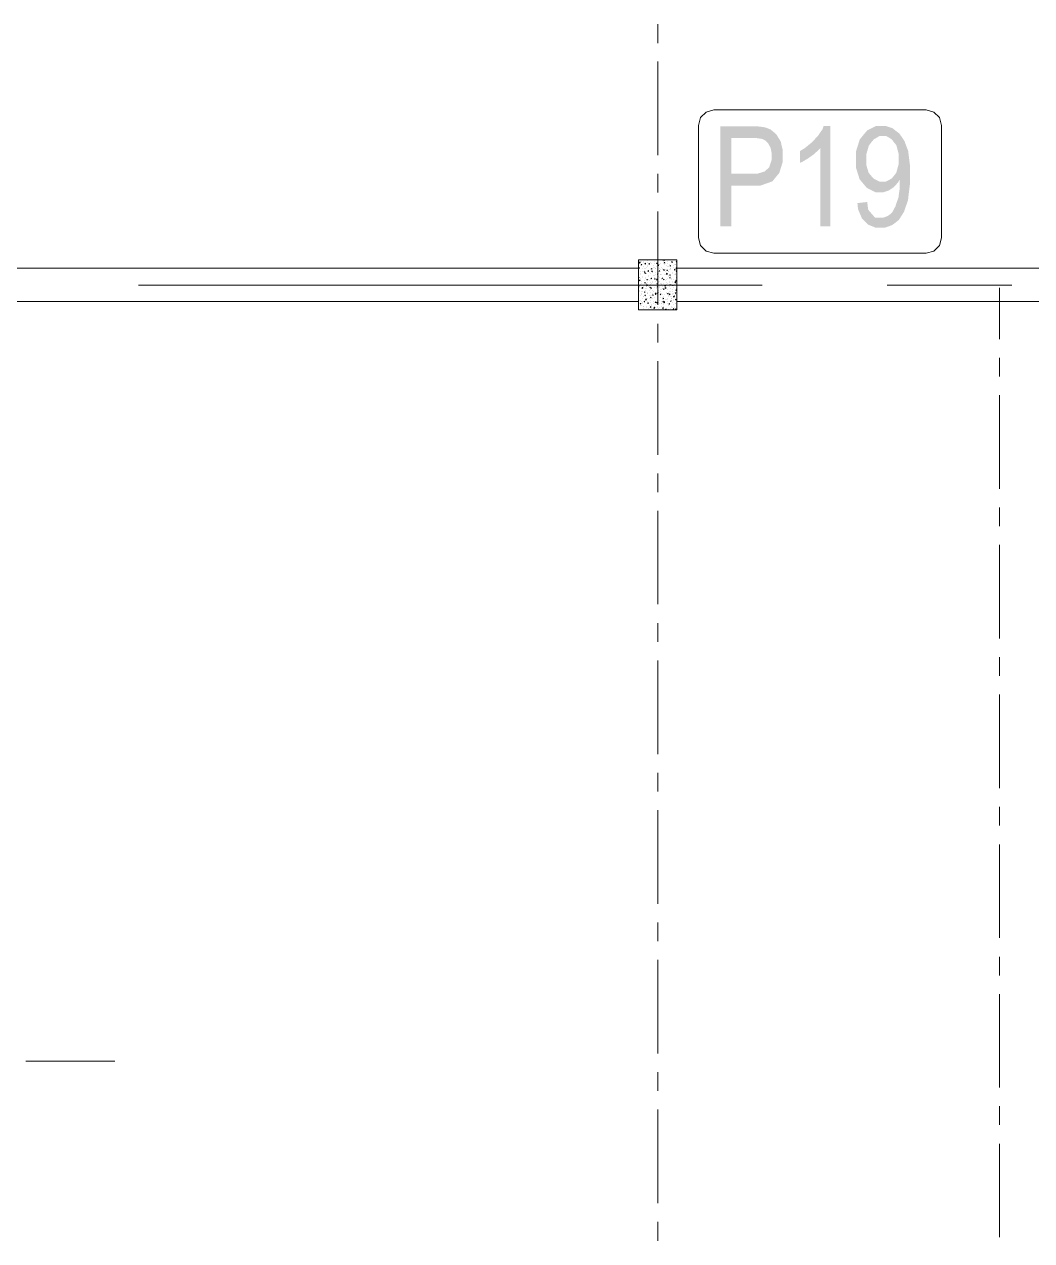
# Model space of a CAD drawing. Header units: millimetres. Extents: x 51.5 to 74.8, y 0.8 to 17.2.
# Drawn here: x 55.198 to 55.99, y 7.423 to 8.38 of the extents above; entities that cross this region are included whole.
import ezdxf

# ---------------------------------------------------------------- set-up
doc = ezdxf.new("R2010")
doc.units = ezdxf.units.MM
doc.layers.add('PDF_Geomertry', color=7, linetype='Continuous')
doc.layers.add('PDF_Solid Fills', color=7, linetype='Continuous')

msp = doc.modelspace()

# ---------------------------------------------------------------- hatches: boundary and pattern name
at = {"layer": 'PDF_Solid Fills', "transparency": 33554559}
h = msp.add_hatch(color=256, dxfattribs=at)
h.paths.add_polyline_path([(55.74565, 8.2212), (55.74565, 8.29981), (55.76982, 8.29981), (55.77413, 8.29981), (55.78051, 8.29897), (55.78246, 8.29828), (55.78524, 8.29717), (55.78968, 8.29342), (55.79135, 8.29064), (55.79301, 8.288), (55.79468, 8.2812), (55.79468, 8.27717), (55.79468, 8.27189), (55.79204, 8.26314), (55.78926, 8.25981), (55.78663, 8.25647), (55.77718, 8.25314), (55.77065, 8.25314), (55.75413, 8.25314), (55.75413, 8.2212)])
h.paths.add_polyline_path([(55.75413, 8.26245), (55.77079, 8.26245), (55.77468, 8.26245), (55.78051, 8.26425), (55.78232, 8.26592), (55.78413, 8.26772), (55.78593, 8.27314), (55.78593, 8.27675), (55.78593, 8.27897), (55.7851, 8.283), (55.78413, 8.28467), (55.78329, 8.28634), (55.78107, 8.28856), (55.77982, 8.28925), (55.77857, 8.28981), (55.77399, 8.2905), (55.77065, 8.2905), (55.75413, 8.2905)])
msp.add_hatch(color=256, dxfattribs=at).paths.add_polyline_path([(55.83204, 8.2212), (55.82413, 8.2212), (55.82413, 8.28258), (55.82274, 8.28106), (55.81913, 8.27772), (55.81676, 8.27606), (55.8144, 8.27439), (55.81024, 8.27189), (55.80829, 8.27106), (55.80829, 8.28036), (55.81163, 8.28231), (55.81732, 8.28689), (55.81982, 8.28953), (55.82232, 8.29217), (55.82593, 8.29745), (55.8269, 8.30008), (55.83204, 8.30008)])
h = msp.add_hatch(color=256, dxfattribs=at)
h.paths.add_polyline_path([(55.85343, 8.23939), (55.86107, 8.24022), (55.8619, 8.23411), (55.86732, 8.22786), (55.87176, 8.22786), (55.87371, 8.22786), (55.87732, 8.22925), (55.87899, 8.2305), (55.88065, 8.23189), (55.88329, 8.23675), (55.8844, 8.24022), (55.88565, 8.24356), (55.88676, 8.25161), (55.88676, 8.25634), (55.88676, 8.25814), (55.88551, 8.25578), (55.88218, 8.25203), (55.8801, 8.25064), (55.87801, 8.24925), (55.87371, 8.24786), (55.87149, 8.24786), (55.8676, 8.24786), (55.86079, 8.25134), (55.85788, 8.25481), (55.8551, 8.25814), (55.85218, 8.26759), (55.85218, 8.27356), (55.85218, 8.27967), (55.85524, 8.28939), (55.85815, 8.293), (55.86107, 8.29647), (55.86829, 8.30008), (55.8726, 8.30008), (55.87551, 8.30008), (55.88121, 8.29814), (55.88371, 8.29606), (55.88635, 8.29411), (55.89038, 8.28828), (55.89176, 8.28439), (55.89329, 8.2805), (55.89468, 8.26953), (55.89468, 8.26217), (55.89468, 8.25411), (55.89315, 8.24161), (55.89163, 8.23717), (55.8901, 8.23259), (55.88593, 8.22606), (55.88329, 8.22397), (55.88065, 8.22203), (55.87482, 8.21995), (55.87163, 8.21995), (55.86788, 8.21995), (55.86176, 8.22245), (55.85926, 8.22495), (55.8569, 8.22745), (55.85385, 8.23467)])
h.paths.add_polyline_path([(55.88579, 8.27411), (55.88579, 8.27828), (55.88399, 8.28495), (55.88204, 8.28731), (55.88024, 8.28967), (55.87593, 8.29217), (55.87343, 8.29217), (55.87093, 8.29217), (55.86635, 8.28953), (55.86426, 8.28703), (55.86232, 8.28439), (55.86038, 8.27759), (55.86038, 8.27328), (55.86038, 8.26939), (55.86218, 8.26328), (55.86413, 8.26092), (55.86607, 8.2587), (55.87065, 8.25634), (55.87329, 8.25634), (55.87593, 8.25634), (55.88038, 8.2587), (55.88218, 8.26092), (55.88399, 8.26328), (55.88579, 8.26981)])

# ---------------------------------------------------------------- linework, layer by layer
at = {"layer": 'PDF_Geomertry', "lineweight": 0}
for points in [[(55.69649, 8.37995), (55.69649, 8.36522)], [(55.69649, 8.35064), (55.69649, 8.27703)], [(55.69649, 8.26231), (55.69649, 8.24759)], [(55.69649, 8.23286), (55.69649, 8.15925)], [(55.68135, 8.18814), (54.97899, 8.18814)], [(55.68135, 8.19439), (55.68135, 8.19439)], [(55.68135, 8.19217), (55.68135, 8.19217)], [(55.68135, 8.18939), (55.68135, 8.18939)], [(55.68163, 8.18995), (55.68163, 8.18995)], [(55.6819, 8.19175), (55.6819, 8.19175)], [(55.68246, 8.1905), (55.68246, 8.1905)], [(55.68301, 8.19231), (55.68301, 8.19231)], [(55.68357, 8.19467), (55.68357, 8.19467)], [(55.68371, 8.19314), (55.68371, 8.19314)], [(55.68413, 8.18828), (55.68413, 8.18828)], [(55.68482, 8.18911), (55.68482, 8.18911)], [(55.6851, 8.19259), (55.6851, 8.19259)], [(55.68551, 8.19356), (55.68551, 8.19356)], [(55.68593, 8.19161), (55.68593, 8.19161)], [(55.68649, 8.18828), (55.68649, 8.18828)], [(55.68704, 8.19134), (55.68704, 8.19134)], [(55.68746, 8.18897), (55.68746, 8.18897)], [(55.68801, 8.19286), (55.68801, 8.19286)], [(55.68815, 8.19397), (55.68815, 8.19397)], [(55.68857, 8.19009), (55.68857, 8.19009)], [(55.68871, 8.18911), (55.68871, 8.18911)], [(55.68996, 8.19161), (55.68996, 8.19161)], [(55.6901, 8.19439), (55.6901, 8.19439)], [(55.6901, 8.19092), (55.6901, 8.19092)], [(55.69065, 8.19259), (55.69065, 8.19259)], [(55.69176, 8.19217), (55.69176, 8.19217)], [(55.69301, 8.18897), (55.69301, 8.18897)], [(55.69343, 8.18995), (55.69343, 8.18995)], [(55.69357, 8.18856), (55.69357, 8.18856)], [(55.69371, 8.19356), (55.69371, 8.19356)], [(55.69399, 8.19147), (55.69399, 8.19147)], [(55.6951, 8.18911), (55.6951, 8.18911)], [(55.69621, 8.1937), (55.69621, 8.1937)], [(55.69635, 8.19314), (55.69635, 8.19314)], [(55.69649, 8.19161), (55.69649, 8.19161)], [(55.69649, 8.18981), (55.69649, 8.18981)], [(55.69663, 8.19467), (55.69663, 8.19467)], [(55.69676, 8.19231), (55.69676, 8.19231)], [(55.69788, 8.18828), (55.69788, 8.18828)], [(55.69801, 8.19134), (55.69801, 8.19134)], [(55.69801, 8.19092), (55.69801, 8.19092)], [(55.69857, 8.19175), (55.69857, 8.19175)], [(55.69885, 8.19467), (55.69885, 8.19467)], [(55.69968, 8.1887), (55.69968, 8.1887)], [(55.7001, 8.19425), (55.7001, 8.19425)], [(55.70051, 8.18814), (55.70051, 8.18814)], [(55.70093, 8.19397), (55.70093, 8.19397)], [(55.70107, 8.19203), (55.70107, 8.19203)], [(55.7019, 8.1912), (55.7019, 8.1912)], [(55.70218, 8.19439), (55.70218, 8.19439)], [(55.7026, 8.19175), (55.7026, 8.19175)], [(55.70357, 8.19009), (55.70357, 8.19009)], [(55.70385, 8.19175), (55.70385, 8.19175)], [(55.70413, 8.19356), (55.70413, 8.19356)], [(55.70426, 8.18953), (55.70426, 8.18953)], [(55.70468, 8.19467), (55.70468, 8.19439), (55.70454, 8.19467)], [(55.70454, 8.18967), (55.70454, 8.18967)], [(55.70593, 8.19106), (55.70593, 8.19106)], [(55.70649, 8.18814), (55.70649, 8.18814)], [(55.70857, 8.18842), (55.70857, 8.18842)], [(55.70885, 8.1905), (55.70885, 8.1905)], [(55.70982, 8.19134), (55.70982, 8.19134)], [(55.70996, 8.19106), (55.70996, 8.19106)], [(55.70996, 8.19078), (55.70996, 8.19078)], [(55.71051, 8.18828), (55.71051, 8.18828)], [(56.42829, 8.18814), (55.71149, 8.18814), (55.71149, 8.18772), (55.71093, 8.18828), (55.71149, 8.1887)], [(55.71149, 8.19259), (55.71149, 8.19259)], [(55.71149, 8.19092), (55.71149, 8.19092)], [(55.71149, 8.18828), (55.71149, 8.18828)], [(55.68135, 8.18578), (55.68135, 8.18578)], [(55.68135, 8.1855), (55.68135, 8.1855)], [(55.68135, 8.18314), (55.68135, 8.18314)], [(55.68135, 8.18189), (55.68135, 8.18189), (55.68135, 8.18161)], [(55.68135, 8.18106), (55.68163, 8.1812), (55.68163, 8.18064), (55.68135, 8.18078)], [(55.68135, 8.18092), (55.68135, 8.18092)], [(55.68149, 8.1855), (55.68149, 8.1855)], [(55.68163, 8.17842), (55.68163, 8.17842)], [(55.68218, 8.18106), (55.68218, 8.18106)], [(55.68232, 8.18786), (55.68232, 8.18786)], [(55.6826, 8.18397), (55.6826, 8.18397)], [(55.68288, 8.18286), (55.68288, 8.18286)], [(55.68301, 8.18564), (55.68301, 8.18564)], [(55.68301, 8.17995), (55.68301, 8.17995)], [(55.68413, 8.18522), (55.68413, 8.18522)], [(55.68426, 8.18134), (55.68426, 8.18134)], [(55.68454, 8.18064), (55.68454, 8.18064)], [(55.68579, 8.18606), (55.68579, 8.18606)], [(55.68579, 8.1837), (55.68579, 8.1837)], [(55.68621, 8.17842), (55.68621, 8.17842)], [(55.68635, 8.18772), (55.68635, 8.18772)], [(55.68663, 8.18384), (55.68663, 8.18384)], [(55.68704, 8.1812), (55.68704, 8.1812)], [(55.68704, 8.17995), (55.68704, 8.17995)], [(55.68746, 8.18384), (55.68746, 8.18384)], [(55.68788, 8.18397), (55.68788, 8.18397)], [(55.68885, 8.18606), (55.68885, 8.18606)], [(55.68913, 8.18161), (55.68913, 8.18161)], [(55.68926, 8.18217), (55.68926, 8.18217)], [(55.68926, 8.17953), (55.68926, 8.17953)], [(55.6894, 8.18634), (55.6894, 8.18634)], [(55.69024, 8.18495), (55.69024, 8.18495)], [(55.69038, 8.18759), (55.69038, 8.18759)], [(55.69038, 8.18689), (55.69038, 8.18689)], [(55.69065, 8.1837), (55.69065, 8.1837)], [(55.69079, 8.17939), (55.69079, 8.17939)], [(55.69107, 8.17981), (55.69107, 8.17981)], [(55.69135, 8.18092), (55.69135, 8.18092)], [(55.69149, 8.18647), (55.69149, 8.18647)], [(55.69204, 8.18467), (55.69204, 8.18467)], [(55.69288, 8.18217), (55.69288, 8.18217)], [(55.69371, 8.18245), (55.69371, 8.18245)], [(55.69399, 8.18078), (55.69399, 8.18078)], [(55.69426, 8.18759), (55.69426, 8.18759)], [(55.69454, 8.18467), (55.69454, 8.18467)], [(55.69468, 8.18356), (55.69468, 8.18356)], [(55.69496, 8.18786), (55.69496, 8.18786)], [(55.69496, 8.17967), (55.69496, 8.17967)], [(55.69538, 8.18022), (55.69538, 8.18022)], [(55.69565, 8.18022), (55.69565, 8.18022)], [(55.69649, 8.18481), (55.69649, 8.18481)], [(55.69663, 8.18564), (55.69663, 8.18564)], [(55.6969, 8.18592), (55.6969, 8.18592)], [(55.69718, 8.18203), (55.69718, 8.18203)], [(55.69732, 8.18439), (55.69732, 8.18439)], [(55.69774, 8.1805), (55.69774, 8.1805)], [(55.69829, 8.18745), (55.69829, 8.18745)], [(55.69829, 8.18342), (55.69829, 8.18342)], [(55.69871, 8.18356), (55.69871, 8.18356)], [(55.69899, 8.17953), (55.69899, 8.17953)], [(55.69926, 8.18286), (55.69926, 8.18286)], [(55.69996, 8.18745), (55.69996, 8.18745)], [(55.69996, 8.1812), (55.69996, 8.1812)], [(55.7001, 8.18036), (55.7001, 8.18036)], [(55.70135, 8.18647), (55.70135, 8.18647)], [(55.70135, 8.18314), (55.70135, 8.18314)], [(55.70163, 8.17897), (55.70163, 8.17897)], [(55.70232, 8.18731), (55.70232, 8.18731)], [(55.7026, 8.18342), (55.7026, 8.18342)], [(55.70274, 8.17884), (55.70274, 8.17884)], [(55.70288, 8.1855), (55.70288, 8.1855)], [(55.70301, 8.18439), (55.70301, 8.18439)], [(55.70301, 8.17953), (55.70301, 8.17953)], [(55.70343, 8.18397), (55.70343, 8.18397)], [(55.7044, 8.18009), (55.7044, 8.18009)], [(55.70454, 8.18217), (55.70454, 8.18217)], [(55.70482, 8.18564), (55.70482, 8.18564)], [(55.70496, 8.18578), (55.70496, 8.18578)], [(55.70524, 8.18175), (55.70524, 8.18175)], [(55.70593, 8.18731), (55.70593, 8.18731)], [(55.70621, 8.17995), (55.70621, 8.17995)], [(55.70635, 8.18717), (55.70635, 8.18717)], [(55.70635, 8.18147), (55.70635, 8.18147)], [(55.70663, 8.18772), (55.70663, 8.18772)], [(55.70663, 8.18328), (55.70663, 8.18328)], [(55.70704, 8.17995), (55.70704, 8.17995)], [(55.70704, 8.17939), (55.70704, 8.17939)], [(55.7076, 8.18509), (55.7076, 8.18509)], [(55.7076, 8.1837), (55.7076, 8.1837)], [(55.70913, 8.17953), (55.70913, 8.17953)], [(55.70926, 8.18286), (55.70926, 8.18286)], [(55.70996, 8.18411), (55.70996, 8.18411)], [(55.71038, 8.18703), (55.71038, 8.18703)], [(55.71038, 8.18356), (55.71038, 8.18356)], [(55.71065, 8.18314), (55.71065, 8.18314)], [(55.71079, 8.18064), (55.71079, 8.18064)], [(55.71093, 8.18745), (55.71093, 8.18745)], [(55.71107, 8.17925), (55.71107, 8.17925)], [(55.71121, 8.17981), (55.71121, 8.17981)], [(55.71149, 8.18745), (55.71149, 8.18745)], [(55.71149, 8.18397), (55.71149, 8.18397)], [(55.71149, 8.17967), (55.71149, 8.17967)], [(55.77857, 8.17495), (55.28801, 8.17495)], [(55.68135, 8.17384), (55.68135, 8.17384)], [(55.68135, 8.1737), (55.68149, 8.1737), (55.68149, 8.17314), (55.68135, 8.17314)], [(55.68135, 8.17203), (55.68135, 8.17203)], [(55.68135, 8.16995), (55.68135, 8.16995)], [(55.68135, 8.16981), (55.68135, 8.16981)], [(55.68149, 8.17759), (55.68149, 8.17759)], [(55.68149, 8.16995), (55.68149, 8.16995)], [(55.68149, 8.16981), (55.68149, 8.16981)], [(55.6819, 8.17453), (55.6819, 8.17453)], [(55.6819, 8.17009), (55.6819, 8.17009)], [(55.68218, 8.17439), (55.68218, 8.17439)], [(55.68232, 8.17064), (55.68232, 8.17064)], [(55.68315, 8.17536), (55.68315, 8.17536)], [(55.68329, 8.17606), (55.68329, 8.17606)], [(55.68343, 8.16995), (55.68343, 8.16995)], [(55.68371, 8.17759), (55.68371, 8.17759)], [(55.68371, 8.17217), (55.68371, 8.17217)], [(55.68426, 8.16967), (55.68426, 8.16967)], [(55.68482, 8.17356), (55.68482, 8.17356)], [(55.68482, 8.17314), (55.68482, 8.17314)], [(55.68496, 8.17245), (55.68496, 8.17245)], [(55.68565, 8.17689), (55.68565, 8.17689)], [(55.68649, 8.17092), (55.68649, 8.17092)], [(55.68704, 8.17259), (55.68704, 8.17259)], [(55.68732, 8.17592), (55.68732, 8.17592)], [(55.68746, 8.17342), (55.68746, 8.17342)], [(55.68774, 8.1762), (55.68774, 8.1762)], [(55.68774, 8.17203), (55.68774, 8.17203)], [(55.68801, 8.17731), (55.68801, 8.17731)], [(55.68857, 8.17508), (55.68857, 8.17508)], [(55.6894, 8.17397), (55.6894, 8.17397)], [(55.68954, 8.17828), (55.68954, 8.17828)], [(55.68996, 8.17439), (55.68996, 8.17439)], [(55.69024, 8.17036), (55.69024, 8.17036)], [(55.69038, 8.16925), (55.69038, 8.16925)], [(55.69065, 8.17522), (55.69065, 8.17522)], [(55.69079, 8.17703), (55.69079, 8.17703)], [(55.69107, 8.17175), (55.69107, 8.17175)], [(55.69135, 8.17592), (55.69135, 8.17592)], [(55.69176, 8.17189), (55.69176, 8.17189)], [(55.69204, 8.17092), (55.69204, 8.17092)], [(55.69218, 8.17772), (55.69218, 8.17772)], [(55.69246, 8.17717), (55.69246, 8.17717)], [(55.69274, 8.16953), (55.69274, 8.16953)], [(55.69357, 8.173), (55.69357, 8.173)], [(55.69413, 8.17495), (55.69413, 8.17495)], [(55.69426, 8.17786), (55.69426, 8.17786)], [(55.69468, 8.16897), (55.69468, 8.16897)], [(55.69496, 8.16897), (55.69496, 8.16897)], [(55.69538, 8.17578), (55.69538, 8.17578)], [(55.69565, 8.17356), (55.69565, 8.17356)], [(55.69565, 8.17189), (55.69565, 8.17189)], [(55.69579, 8.17272), (55.69579, 8.17272)], [(55.6969, 8.17661), (55.6969, 8.17661)], [(55.6969, 8.16925), (55.6969, 8.16925)], [(55.69704, 8.178), (55.69704, 8.178)], [(55.69732, 8.1705), (55.69732, 8.1705)], [(55.69732, 8.16883), (55.69732, 8.16883)], [(55.6976, 8.178), (55.6976, 8.178)], [(55.69788, 8.17411), (55.69788, 8.17411)], [(55.69788, 8.17272), (55.69788, 8.17272)], [(55.69829, 8.17022), (55.69829, 8.17022)], [(55.69843, 8.17161), (55.69843, 8.17161)], [(55.69871, 8.17578), (55.69871, 8.17578)], [(55.69913, 8.1762), (55.69913, 8.1762)], [(55.6994, 8.17564), (55.6994, 8.17564)], [(55.69968, 8.17175), (55.69968, 8.17175)], [(55.70038, 8.17356), (55.70038, 8.17356)], [(55.70051, 8.17259), (55.70051, 8.17259)], [(55.70051, 8.17189), (55.70051, 8.17189)], [(55.70121, 8.17634), (55.70121, 8.17634)], [(55.70204, 8.17425), (55.70204, 8.17425)], [(55.70204, 8.17134), (55.70204, 8.17134)], [(55.70329, 8.17675), (55.70329, 8.17675)], [(55.70329, 8.1755), (55.70329, 8.1755)], [(55.70357, 8.16911), (55.70357, 8.16911)], [(55.70371, 8.17161), (55.70371, 8.17161)], [(55.70385, 8.1762), (55.70385, 8.1762)], [(55.70413, 8.17453), (55.70413, 8.17453)], [(55.70496, 8.17453), (55.70496, 8.17453)], [(55.70551, 8.17786), (55.70551, 8.17786)], [(55.70551, 8.17022), (55.70551, 8.17022)], [(55.70565, 8.17689), (55.70565, 8.17689)], [(55.70593, 8.17397), (55.70593, 8.17397)], [(55.70621, 8.16995), (55.70621, 8.16995)], [(55.70663, 8.17231), (55.70663, 8.17231)], [(55.70663, 8.17217), (55.70663, 8.17217)], [(55.70732, 8.17536), (55.70732, 8.17536)], [(55.70774, 8.17717), (55.70774, 8.17717)], [(55.70774, 8.17147), (55.70774, 8.17147)], [(55.70788, 8.17772), (55.70788, 8.17772)], [(55.70829, 8.17009), (55.70829, 8.17009)], [(55.70913, 8.17286), (55.70913, 8.17286)], [(55.70954, 8.1755), (55.70954, 8.1755)], [(55.70996, 8.17578), (55.70996, 8.17578)], [(55.71093, 8.17189), (55.71093, 8.17189)], [(55.71121, 8.17328), (55.71121, 8.17328)], [(55.71135, 8.17536), (55.71135, 8.17536)], [(55.71149, 8.1755), (55.71149, 8.1755)], [(55.71149, 8.17425), (55.71149, 8.17425)], [(55.71149, 8.17175), (55.71149, 8.17175)], [(55.97482, 8.17495), (55.87676, 8.17495)], [(55.96524, 8.13245), (55.96524, 8.17272)], [(55.68135, 8.16189), (54.97899, 8.16189)], [(55.68135, 8.16786), (55.68135, 8.16786)], [(55.68135, 8.163), (55.68135, 8.163)], [(55.68135, 8.16078), (55.68135, 8.16078)], [(55.68218, 8.16245), (55.68218, 8.16245)], [(55.6826, 8.16675), (55.6826, 8.16675)], [(55.68301, 8.16272), (55.68301, 8.16272)], [(55.68357, 8.16786), (55.68357, 8.16786)], [(55.68385, 8.16189), (55.68385, 8.16189)], [(55.68385, 8.16022), (55.68385, 8.16022)], [(55.68399, 8.16828), (55.68399, 8.16828)], [(55.68413, 8.16106), (55.68413, 8.16106)], [(55.6844, 8.16425), (55.6844, 8.16425)], [(55.68468, 8.16036), (55.68468, 8.16036)], [(55.68482, 8.16564), (55.68482, 8.16564)], [(55.68524, 8.16564), (55.68524, 8.16564)], [(55.68621, 8.16134), (55.68621, 8.16134)], [(55.6869, 8.16342), (55.6869, 8.16342)], [(55.68704, 8.16564), (55.68704, 8.16564)], [(55.68774, 8.1637), (55.68774, 8.1637)], [(55.68801, 8.16814), (55.68801, 8.16814)], [(55.68815, 8.1687), (55.68815, 8.1687)], [(55.68815, 8.16161), (55.68815, 8.16161)], [(55.68843, 8.16828), (55.68843, 8.16828)], [(55.68843, 8.16425), (55.68843, 8.16425)], [(55.68857, 8.1612), (55.68857, 8.1612)], [(55.68871, 8.16022), (55.68871, 8.16022)], [(55.68982, 8.16647), (55.68982, 8.16647)], [(55.68982, 8.16397), (55.68982, 8.16397)], [(55.69065, 8.16647), (55.69065, 8.16647)], [(55.69079, 8.16147), (55.69079, 8.16147)], [(55.69093, 8.16259), (55.69093, 8.16259)], [(55.69121, 8.15967), (55.69121, 8.15967)], [(55.69135, 8.16634), (55.69135, 8.16634)], [(55.69135, 8.16536), (55.69135, 8.16536)], [(55.69149, 8.16425), (55.69149, 8.16425)], [(55.69204, 8.168), (55.69204, 8.168)], [(55.69246, 8.16411), (55.69246, 8.16411)], [(55.69274, 8.16022), (55.69274, 8.16022)], [(55.69315, 8.16203), (55.69315, 8.16203)], [(55.69343, 8.16661), (55.69343, 8.16661)], [(55.69413, 8.16522), (55.69413, 8.16522)], [(55.6944, 8.16731), (55.6944, 8.16731)], [(55.69482, 8.16231), (55.69482, 8.16231)], [(55.69482, 8.15981), (55.69482, 8.15981)], [(55.69607, 8.16786), (55.69607, 8.16786)], [(55.69607, 8.16509), (55.69607, 8.16509)], [(55.69635, 8.16397), (55.69635, 8.16397)], [(55.69676, 8.16009), (55.69676, 8.16009)], [(55.6969, 8.16106), (55.6969, 8.16106)], [(55.6976, 8.16036), (55.6976, 8.16036)], [(55.69774, 8.16286), (55.69774, 8.16286)], [(55.69829, 8.16495), (55.69829, 8.16495)], [(55.69857, 8.16634), (55.69857, 8.16634)], [(55.69899, 8.16828), (55.69899, 8.16828)], [(55.69899, 8.16231), (55.69899, 8.16231)], [(55.6994, 8.16064), (55.6994, 8.16064)], [(55.69968, 8.16064), (55.69968, 8.16064)], [(55.7001, 8.16786), (55.7001, 8.16786)], [(55.7001, 8.16481), (55.7001, 8.16481)], [(55.70038, 8.16384), (55.70038, 8.16384)], [(55.70065, 8.16606), (55.70065, 8.16606)], [(55.70079, 8.15995), (55.70079, 8.15995)], [(55.70121, 8.163), (55.70121, 8.163)], [(55.70121, 8.16078), (55.70121, 8.16078)], [(55.7019, 8.16759), (55.7019, 8.16759)], [(55.70232, 8.16384), (55.70232, 8.16384)], [(55.70329, 8.16328), (55.70329, 8.16328)], [(55.70343, 8.16842), (55.70343, 8.16842)], [(55.70385, 8.16064), (55.70385, 8.16064)], [(55.70399, 8.16772), (55.70399, 8.16772)], [(55.70399, 8.16161), (55.70399, 8.16161)], [(55.7044, 8.16453), (55.7044, 8.16453)], [(55.7044, 8.16384), (55.7044, 8.16384)], [(55.70468, 8.15981), (55.70468, 8.15981)], [(55.70482, 8.16564), (55.70482, 8.16564)], [(55.70524, 8.16689), (55.70524, 8.16689)], [(55.70565, 8.15939), (55.70565, 8.15939)], [(55.70663, 8.16606), (55.70663, 8.16606)], [(55.7069, 8.16578), (55.7069, 8.16578)], [(55.7069, 8.16467), (55.7069, 8.16467)], [(55.7069, 8.16217), (55.7069, 8.16217)], [(55.70718, 8.16425), (55.70718, 8.16425)], [(55.70774, 8.16814), (55.70774, 8.16814)], [(55.70801, 8.16759), (55.70801, 8.16759)], [(55.70829, 8.16147), (55.70829, 8.16147)], [(55.70843, 8.16828), (55.70843, 8.16828)], [(55.70843, 8.1637), (55.70843, 8.1637)], [(55.70857, 8.16245), (55.70857, 8.16245)], [(55.70871, 8.15967), (55.70871, 8.15967)], [(55.70996, 8.16786), (55.70996, 8.16786)], [(55.70996, 8.16022), (55.70996, 8.16022)], [(55.71024, 8.16022), (55.71024, 8.16022)], [(55.71038, 8.16842), (55.71038, 8.16842)], [(55.71038, 8.168), (55.71038, 8.168)], [(55.71107, 8.15967), (55.71107, 8.15967)], [(55.71149, 8.16189), (56.42829, 8.16189)], [(55.71149, 8.15967), (55.71149, 8.15967)], [(55.68135, 8.15828), (55.68135, 8.15828)], [(55.6826, 8.1587), (55.6826, 8.1587)], [(55.68329, 8.15884), (55.68329, 8.15884)], [(55.68482, 8.158), (55.68482, 8.158)], [(55.6851, 8.15647), (55.6851, 8.15647)], [(55.68551, 8.158), (55.68551, 8.158)], [(55.68718, 8.15578), (55.68718, 8.15578)], [(55.6876, 8.15786), (55.6876, 8.15786)], [(55.6876, 8.15703), (55.6876, 8.15703)], [(55.68815, 8.15536), (55.68815, 8.15536)], [(55.68913, 8.15634), (55.68913, 8.15634)], [(55.68926, 8.15536), (55.68926, 8.15536)], [(55.6901, 8.15897), (55.6901, 8.15897)], [(55.69135, 8.1587), (55.69135, 8.1587)], [(55.69149, 8.15536), (55.69149, 8.15536)], [(55.69176, 8.15675), (55.69176, 8.15675)], [(55.69315, 8.1562), (55.69315, 8.1562)], [(55.69371, 8.15745), (55.69371, 8.15745)], [(55.69413, 8.15772), (55.69413, 8.15772)], [(55.69607, 8.158), (55.69607, 8.158)], [(55.69635, 8.15758), (55.69635, 8.15758)], [(55.69635, 8.15536), (55.69635, 8.15536)], [(55.69663, 8.15536), (55.69663, 8.15536), (55.69718, 8.1555), (55.69718, 8.15536)], [(55.69704, 8.1562), (55.69704, 8.1562)], [(55.69788, 8.15717), (55.69788, 8.15717)], [(55.69926, 8.15842), (55.69926, 8.15842)], [(55.70065, 8.15689), (55.70065, 8.15689)], [(55.70107, 8.15842), (55.70107, 8.15842)], [(55.70107, 8.15634), (55.70107, 8.15634)], [(55.70107, 8.15606), (55.70107, 8.15606)], [(55.70274, 8.1562), (55.70274, 8.1562)], [(55.70454, 8.15536), (55.70454, 8.15536)], [(55.70468, 8.15884), (55.70468, 8.15884)], [(55.70468, 8.15536), (55.70468, 8.15536)], [(55.7051, 8.15592), (55.7051, 8.15592)], [(55.70676, 8.15661), (55.70676, 8.15661)], [(55.7069, 8.15536), (55.7069, 8.15536)], [(55.70732, 8.15828), (55.70732, 8.15828)], [(55.70732, 8.15717), (55.70732, 8.15717)], [(55.7076, 8.15703), (55.7076, 8.15703)], [(55.70913, 8.15578), (55.70913, 8.15578)], [(55.70954, 8.15717), (55.70954, 8.15717)], [(55.71107, 8.15634), (55.71107, 8.15634)], [(55.71149, 8.15634), (55.71149, 8.15634)], [(55.71149, 8.1562), (55.71149, 8.1562)], [(55.69649, 8.14453), (55.69649, 8.12981)], [(55.69649, 8.11509), (55.69649, 8.04147)], [(55.96524, 8.103), (55.96524, 8.11772)], [(55.96524, 8.01467), (55.96524, 8.08828)], [(55.69649, 8.02675), (55.69649, 8.01217)], [(55.69649, 7.99745), (55.69649, 7.92384)], [(55.96524, 7.98522), (55.96524, 7.99995)], [(55.96524, 7.89703), (55.96524, 7.9705)], [(55.69649, 7.90911), (55.69649, 7.89439)], [(55.96524, 7.86759), (55.96524, 7.88231)], [(55.69649, 7.87967), (55.69649, 7.80606)], [(55.96524, 7.77925), (55.96524, 7.85286)], [(55.69649, 7.79133), (55.69649, 7.77661)], [(55.69649, 7.76189), (55.69649, 7.68828)], [(55.96524, 7.74981), (55.96524, 7.76453)], [(55.96524, 7.66147), (55.96524, 7.73509)], [(55.69649, 7.6737), (55.69649, 7.65897)], [(55.69649, 7.64425), (55.69649, 7.57064)], [(55.96524, 7.63203), (55.96524, 7.64675)], [(55.96524, 7.54384), (55.96524, 7.61731)], [(55.2694, 7.56453), (55.19954, 7.56453)], [(55.69649, 7.55592), (55.69649, 7.5412)], [(55.96524, 7.51439), (55.96524, 7.52911)], [(55.69649, 7.52647), (55.69649, 7.45286)], [(55.96524, 7.42606), (55.96524, 7.49967)], [(55.69649, 7.43814), (55.69649, 7.42342)]]:
    msp.add_lwpolyline(points, dxfattribs=at)
for points in [[(55.74051, 8.31259), (55.90746, 8.31259), (55.91343, 8.31092), (55.91788, 8.30661), (55.91954, 8.3005), (55.91954, 8.21203), (55.91788, 8.20606), (55.91343, 8.20161), (55.90746, 8.19995), (55.74051, 8.19995), (55.7344, 8.20161), (55.72996, 8.20606), (55.72843, 8.21203), (55.72843, 8.3005), (55.72996, 8.30661), (55.7344, 8.31092), (55.74051, 8.31259)], [(55.71149, 8.15536), (55.68135, 8.15536), (55.68135, 8.19467), (55.71149, 8.19467), (55.71149, 8.15536)], [(55.68135, 8.18995), (55.68135, 8.18995), (55.68135, 8.18995)], [(55.68176, 8.188), (55.68135, 8.18842), (55.68176, 8.1887)], [(55.68176, 8.19272), (55.68246, 8.19314), (55.68232, 8.19217)], [(55.68343, 8.19467), (55.68343, 8.19467), (55.68343, 8.19467)], [(55.68371, 8.19064), (55.68343, 8.1912), (55.68399, 8.1912)], [(55.68468, 8.19467), (55.68468, 8.19467), (55.68468, 8.19467)], [(55.68565, 8.19467), (55.68565, 8.19467), (55.68565, 8.19467), (55.68565, 8.19467)], [(55.68676, 8.19134), (55.68635, 8.19175), (55.68676, 8.19203)], [(55.68788, 8.19467), (55.68788, 8.19467), (55.68788, 8.19467), (55.68788, 8.19467)], [(55.68885, 8.19467), (55.68885, 8.19467), (55.68885, 8.19467), (55.68885, 8.19467)], [(55.68968, 8.1912), (55.6894, 8.19161), (55.68996, 8.19175)], [(55.6901, 8.19467), (55.6901, 8.19467), (55.6901, 8.19467)], [(55.69232, 8.19467), (55.69232, 8.19467), (55.69232, 8.19467)], [(55.69288, 8.19467), (55.69288, 8.19467), (55.69288, 8.19467)], [(55.69454, 8.19467), (55.69454, 8.19467), (55.69454, 8.19467)], [(55.69565, 8.19161), (55.69538, 8.19217), (55.69593, 8.19217)], [(55.69649, 8.1905), (55.69607, 8.19092), (55.69649, 8.1912)], [(55.69635, 8.1905), (55.6969, 8.19092), (55.6969, 8.18995)], [(55.69704, 8.19467), (55.69704, 8.19467), (55.69704, 8.19467), (55.69704, 8.19467)], [(55.70107, 8.19467), (55.70107, 8.19467), (55.70107, 8.19467)], [(55.70107, 8.19467), (55.70107, 8.19467), (55.70107, 8.19467), (55.70107, 8.19467)], [(55.70149, 8.19384), (55.70107, 8.19425), (55.70149, 8.19453)], [(55.70163, 8.19217), (55.70135, 8.19272), (55.7019, 8.19272)], [(55.70329, 8.19467), (55.70329, 8.19467), (55.70329, 8.19467), (55.70329, 8.19467)], [(55.70385, 8.19467), (55.70385, 8.19467), (55.70385, 8.19467), (55.70385, 8.19467)], [(55.70524, 8.19467), (55.70524, 8.19467), (55.70524, 8.19467), (55.70524, 8.19467)], [(55.70551, 8.19467), (55.70551, 8.19467), (55.70551, 8.19467), (55.70551, 8.19467)], [(55.70635, 8.18967), (55.70593, 8.19009), (55.70635, 8.19036)], [(55.70718, 8.19272), (55.70718, 8.19272)], [(55.70746, 8.19272), (55.70732, 8.19314), (55.70788, 8.19314)], [(55.70774, 8.19467), (55.70774, 8.19467), (55.70774, 8.19467)], [(55.70926, 8.19467), (55.70926, 8.19467), (55.70926, 8.19467)], [(55.70982, 8.19467), (55.70982, 8.19467), (55.70982, 8.19467)], [(55.71135, 8.193), (55.71093, 8.19342), (55.71135, 8.1937)], [(55.71149, 8.19314), (55.71149, 8.19314), (55.71149, 8.19314)], [(55.71149, 8.19217), (55.71149, 8.19217), (55.71149, 8.19217)], [(55.71149, 8.19134), (55.71149, 8.19134), (55.71149, 8.19134)], [(55.71149, 8.1887), (55.71149, 8.1887), (55.71149, 8.1887), (55.71149, 8.1887)], [(55.68204, 8.17828), (55.6819, 8.1787), (55.68246, 8.17884)], [(55.68593, 8.18467), (55.68565, 8.18522), (55.68621, 8.18522)], [(55.68663, 8.18397), (55.68621, 8.18425), (55.68663, 8.18453)], [(55.68801, 8.1787), (55.68788, 8.17925), (55.68843, 8.17925)], [(55.68857, 8.18606), (55.68913, 8.18647), (55.68913, 8.1855)], [(55.69135, 8.17981), (55.69093, 8.18009), (55.69135, 8.18036)], [(55.69163, 8.18731), (55.69121, 8.18759), (55.69163, 8.18786)], [(55.69176, 8.18522), (55.69163, 8.18578), (55.69218, 8.18578)], [(55.69399, 8.17925), (55.69385, 8.17981), (55.6944, 8.17981)], [(55.69538, 8.17939), (55.69593, 8.17967), (55.69593, 8.17884)], [(55.69635, 8.18314), (55.69593, 8.18342), (55.69635, 8.1837)], [(55.69774, 8.18578), (55.6976, 8.1862), (55.69815, 8.1862)], [(55.69996, 8.17981), (55.69982, 8.18022), (55.70024, 8.18022)], [(55.70121, 8.17897), (55.70079, 8.17925), (55.70121, 8.17953)], [(55.70135, 8.18647), (55.70093, 8.18675), (55.70135, 8.18703)], [(55.70315, 8.18384), (55.70371, 8.18425), (55.70371, 8.18328)], [(55.70371, 8.1862), (55.70357, 8.18675), (55.70413, 8.18675)], [(55.70621, 8.18231), (55.70579, 8.18258), (55.70621, 8.18286)], [(55.70593, 8.18022), (55.70579, 8.18078), (55.70621, 8.18078)], [(55.70968, 8.18675), (55.70954, 8.18717), (55.70996, 8.18731)], [(55.71093, 8.17814), (55.71051, 8.17842), (55.71093, 8.1787)], [(55.71107, 8.18564), (55.71079, 8.18592), (55.71107, 8.1862)], [(55.71149, 8.18647), (55.71149, 8.18647), (55.71149, 8.18647), (55.71149, 8.18647)], [(55.71149, 8.18425), (55.71149, 8.18425), (55.71149, 8.18425)], [(55.71149, 8.18356), (55.71149, 8.18356), (55.71149, 8.18356), (55.71149, 8.18356)], [(55.71149, 8.18314), (55.71149, 8.18314), (55.71149, 8.18314), (55.71149, 8.18314)], [(55.71149, 8.18203), (55.71149, 8.18203), (55.71149, 8.18203)], [(55.71149, 8.17981), (55.71149, 8.17981), (55.71149, 8.17981), (55.71149, 8.17981)], [(55.71149, 8.17967), (55.71149, 8.17967), (55.71149, 8.17967), (55.71149, 8.17967)], [(55.68135, 8.17828), (55.68135, 8.17828), (55.68135, 8.17828)], [(55.68135, 8.17689), (55.68135, 8.17689), (55.68135, 8.17689)], [(55.68135, 8.17397), (55.68135, 8.17397), (55.68135, 8.17397)], [(55.68135, 8.16967), (55.68135, 8.16967), (55.68135, 8.16967)], [(55.68426, 8.17231), (55.68413, 8.17286), (55.68468, 8.17286)], [(55.68621, 8.16897), (55.68593, 8.16925), (55.68621, 8.16953)], [(55.68649, 8.17647), (55.68607, 8.17675), (55.68649, 8.17703)], [(55.6876, 8.17495), (55.68815, 8.17522), (55.68815, 8.17439)], [(55.69024, 8.17286), (55.6901, 8.17328), (55.69051, 8.17328)], [(55.69121, 8.17231), (55.69079, 8.17259), (55.69121, 8.17286)], [(55.69607, 8.16814), (55.69565, 8.16856), (55.69607, 8.16883)], [(55.69621, 8.17564), (55.69579, 8.17592), (55.69621, 8.1762)], [(55.69621, 8.17328), (55.69607, 8.17384), (55.69649, 8.17384)], [(55.70107, 8.17147), (55.70065, 8.17175), (55.70107, 8.17203)], [(55.70218, 8.17384), (55.70204, 8.17425), (55.70246, 8.17439)], [(55.70204, 8.17272), (55.70274, 8.173), (55.70274, 8.17217)], [(55.70593, 8.17481), (55.70565, 8.17508), (55.70607, 8.17536)], [(55.70815, 8.17425), (55.70801, 8.17481), (55.70843, 8.17481)], [(55.70982, 8.17717), (55.71051, 8.17759), (55.71038, 8.17661)], [(55.71038, 8.16828), (55.7101, 8.16883), (55.71065, 8.16883)], [(55.71079, 8.17064), (55.71038, 8.17092), (55.71079, 8.1712)], [(55.71149, 8.17759), (55.71149, 8.17759), (55.71149, 8.17759), (55.71149, 8.17759)], [(55.71149, 8.17578), (55.71149, 8.17578), (55.71149, 8.17578)], [(55.71149, 8.17536), (55.71149, 8.17536), (55.71149, 8.17536), (55.71149, 8.17536)], [(55.71149, 8.173), (55.71149, 8.173), (55.71149, 8.173)], [(55.71149, 8.1712), (55.71149, 8.1712), (55.71149, 8.1712)], [(55.71149, 8.17078), (55.71149, 8.17078), (55.71149, 8.17078)], [(55.68135, 8.1655), (55.68135, 8.1655), (55.68135, 8.1655)], [(55.68135, 8.1612), (55.68135, 8.1612), (55.68135, 8.1612)], [(55.68274, 8.15995), (55.6826, 8.16036), (55.68301, 8.16036)], [(55.68607, 8.16147), (55.68565, 8.16189), (55.68607, 8.16217)], [(55.68649, 8.16634), (55.68635, 8.16689), (55.68676, 8.16689)], [(55.68663, 8.1637), (55.68718, 8.16411), (55.68718, 8.16314)], [(55.68871, 8.16036), (55.68857, 8.16092), (55.68899, 8.16092)], [(55.69107, 8.16481), (55.69065, 8.16522), (55.69107, 8.1655)], [(55.69246, 8.16689), (55.69232, 8.16731), (55.69274, 8.16731)], [(55.69426, 8.16814), (55.69496, 8.16856), (55.69496, 8.16759)], [(55.69468, 8.16092), (55.6944, 8.16134), (55.69496, 8.16147)], [(55.69593, 8.16064), (55.69551, 8.16106), (55.69593, 8.16134)], [(55.69843, 8.16731), (55.69829, 8.16786), (55.69871, 8.16786)], [(55.70065, 8.16134), (55.70038, 8.16189), (55.70093, 8.16189)], [(55.70079, 8.16397), (55.70051, 8.16439), (55.70093, 8.16467)], [(55.70107, 8.16147), (55.70176, 8.16189), (55.70163, 8.16092)], [(55.7044, 8.16786), (55.70413, 8.16828), (55.70468, 8.16842)], [(55.70565, 8.15981), (55.70524, 8.16022), (55.70565, 8.1605)], [(55.70579, 8.16731), (55.70538, 8.16772), (55.70579, 8.168)], [(55.70663, 8.16189), (55.70635, 8.16231), (55.7069, 8.16245)], [(55.70885, 8.16592), (55.70954, 8.16634), (55.7094, 8.16536)], [(55.71065, 8.16314), (55.71024, 8.16356), (55.71065, 8.16384)], [(55.71149, 8.16856), (55.71149, 8.16856), (55.71149, 8.16856), (55.71149, 8.16856)], [(55.71149, 8.16786), (55.71149, 8.16786), (55.71149, 8.16786), (55.71149, 8.16786)], [(55.71149, 8.16689), (55.71149, 8.16689), (55.71149, 8.16689)], [(55.71149, 8.16634), (55.71149, 8.16634), (55.71149, 8.16634), (55.71149, 8.16634)], [(55.71149, 8.16522), (55.71149, 8.16522), (55.71149, 8.16522), (55.71149, 8.16522)], [(55.71149, 8.16411), (55.71149, 8.16411), (55.71149, 8.16411), (55.71149, 8.16411)], [(55.71149, 8.16397), (55.71149, 8.16397), (55.71149, 8.16397), (55.71149, 8.16397)], [(55.71149, 8.16259), (55.71149, 8.16259), (55.71149, 8.16259)], [(55.71149, 8.16189), (55.71149, 8.16189), (55.71149, 8.16189)], [(55.71149, 8.16009), (55.71149, 8.16009), (55.71149, 8.16009)], [(55.68135, 8.15856), (55.68135, 8.15856), (55.68135, 8.15856)], [(55.68135, 8.15689), (55.68135, 8.15689), (55.68135, 8.15689)], [(55.69093, 8.15731), (55.69051, 8.15772), (55.69093, 8.158)], [(55.69329, 8.15703), (55.69399, 8.15745), (55.69385, 8.15647)], [(55.69371, 8.15536), (55.69371, 8.15536), (55.69371, 8.15536)], [(55.69593, 8.15536), (55.69593, 8.15536), (55.69593, 8.15536)], [(55.70065, 8.15647), (55.70024, 8.15689), (55.70065, 8.15717)], [(55.70274, 8.15536), (55.7026, 8.15592), (55.70315, 8.15592)], [(55.70871, 8.15592), (55.70857, 8.15634), (55.70913, 8.15647)], [(55.70899, 8.15536), (55.70899, 8.15536), (55.70899, 8.15536)], [(55.71051, 8.15564), (55.7101, 8.15606), (55.71051, 8.15634)], [(55.71121, 8.15536), (55.71121, 8.15536), (55.71121, 8.15536)], [(55.71149, 8.15828), (55.71149, 8.15828), (55.71149, 8.15828)], [(55.71149, 8.15745), (55.71149, 8.15745), (55.71149, 8.15745), (55.71149, 8.15745)]]:
    msp.add_lwpolyline(points, close=True, dxfattribs=at)

doc.saveas('drawing.dxf')
